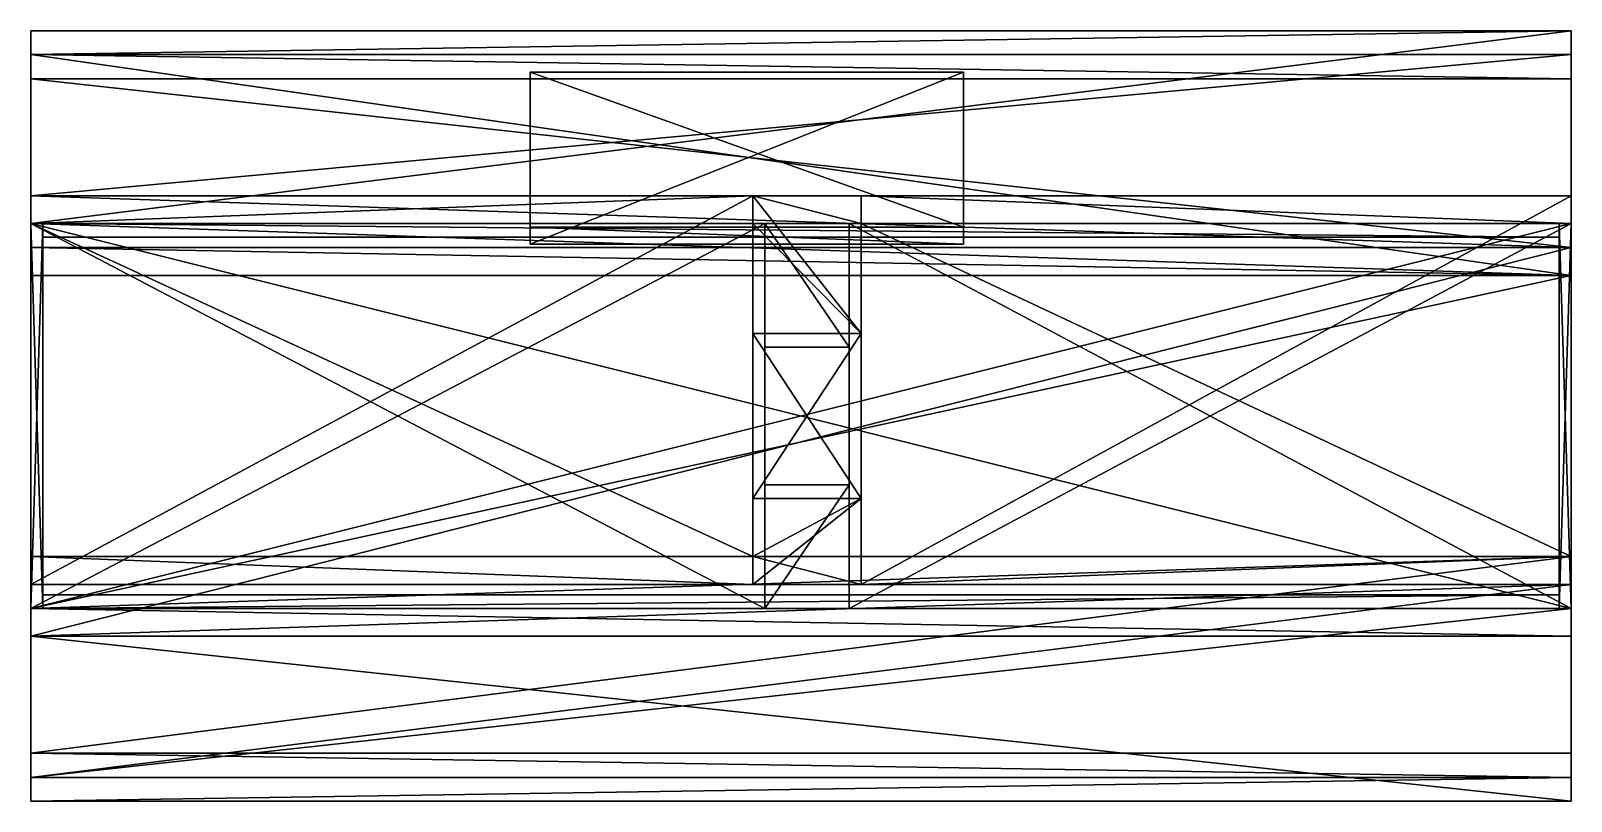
# Model space of a CAD drawing. Extents: x -124 to 132, y -60 to 68.
import ezdxf

# ---------------------------------------------------------------- set-up
doc = ezdxf.new("R2010")
doc.units = 0

msp = doc.modelspace()

# ---------------------------------------------------------------- meshes
at = {"layer": 'OBJECT000', "color": 50}
mesh = msp.add_polyface(dxfattribs=at)
corners = [(-41, 32.569946, 61.411987), (-41, 35.359985, 61.411987), (31, 35.359985, 61.411987), (31, 32.569946, 61.411987), (-41, 61.140625, -6.263916), (-41, 61.140625, 3.194611), (-41, 32.569946, -54.058929), (31, 32.569946, -54.058929), (31, 61.140625, 3.194611), (31, 61.140625, -6.263916)]
mesh.append_faces([[corners[k] for k in face] for face in [(1, 3, 0), (5, 6, 4), (3, 9, 7), (8, 4, 9), (0, 7, 6), (2, 5, 8), (9, 6, 7)]], dxfattribs={"vtx0": -1})
mesh.append_faces([[corners[k] for k in face] for face in [(5, 0, 6), (3, 8, 9)]], dxfattribs={"vtx0": -1, "vtx2": -1})
mesh.append_faces([[corners[k] for k in face] for face in [(1, 2, 3), (5, 1, 0), (3, 2, 8), (8, 5, 4), (0, 3, 7), (2, 1, 5), (9, 4, 6)]], dxfattribs={"vtx2": -1})
at = {"layer": 'OBJECT001', "color": 50}
mesh = msp.add_polyface(dxfattribs=at)
corners = [(-4, -9.709961, -51), (-4, 17.710938, -51), (14, 17.710938, -51), (14, -9.709961, -51), (-4, 17.710938, -62.471008), (-4, -9.709961, -62.471008), (14, -9.709961, -62.471008), (14, 17.710938, -62.471008)]
mesh.append_faces([[corners[k] for k in face] for face in [(1, 3, 0), (5, 7, 4), (4, 0, 5), (6, 2, 7), (7, 1, 4), (5, 3, 6)]], dxfattribs={"vtx0": -1})
mesh.append_faces([[corners[k] for k in face] for face in [(1, 2, 3), (5, 6, 7), (4, 1, 0), (6, 3, 2), (7, 2, 1), (5, 0, 3)]], dxfattribs={"vtx2": -1})
at = {"layer": 'OBJECT002', "color": 50}
mesh = msp.add_polyface(dxfattribs=at)
corners = [(-124, 68, 1.764404), (132, 68, 1.764404), (132, 36, 66), (-124, 36, 66), (-124, 27.339966, 66), (132, 27.339966, 66), (132, 64.050903, -6.183716), (-124, 64.050903, -6.183716)]
mesh.append_faces([[corners[k] for k in face] for face in [(1, 3, 0), (3, 5, 4), (1, 7, 6), (1, 5, 2), (0, 4, 7), (7, 5, 6)]], dxfattribs={"vtx0": -1})
mesh.append_faces([[corners[k] for k in face] for face in [(1, 2, 3), (3, 2, 5), (1, 0, 7), (1, 6, 5), (0, 3, 4), (7, 4, 5)]], dxfattribs={"vtx2": -1})
at = {"layer": 'OBJECT003', "color": 50}
mesh = msp.add_polyface(dxfattribs=at)
corners = [(132, -28, 66), (-124, -28, 66), (-124, 27.339966, 66), (132, 27.339966, 66), (-124, -32.569092, 56.824005), (132, -32.569092, 56.824005), (132, 32, 56.824005), (-124, 32, 56.824005)]
mesh.append_faces([[corners[k] for k in face] for face in [(1, 3, 0), (1, 5, 4), (0, 6, 5), (2, 4, 7), (3, 7, 6), (4, 6, 7)]], dxfattribs={"vtx0": -1})
mesh.append_faces([[corners[k] for k in face] for face in [(1, 2, 3), (1, 0, 5), (0, 3, 6), (2, 1, 4), (3, 2, 7), (4, 5, 6)]], dxfattribs={"vtx2": -1})
at = {"layer": 'OBJECT004', "color": 50}
mesh = msp.add_polyface(dxfattribs=at)
corners = [(132, -32.568848, 56.824005), (132, -60, 1.764587), (-124, -60, 1.764587), (-124, -32.568848, 56.824005), (-124, -56.049561, -6.181946), (132, -56.049561, -6.181946), (132, -24, 56.824005), (-124, -24, 56.824005)]
mesh.append_faces([[corners[k] for k in face] for face in [(1, 3, 0), (2, 5, 4), (1, 6, 5), (2, 7, 3), (3, 6, 0), (4, 6, 7)]], dxfattribs={"vtx0": -1})
mesh.append_faces([[corners[k] for k in face] for face in [(1, 2, 3), (2, 1, 5), (1, 0, 6), (2, 4, 7), (3, 7, 6), (4, 5, 6)]], dxfattribs={"vtx2": -1})
at = {"layer": 'OBJECT005', "color": 50}
mesh = msp.add_polyface(dxfattribs=at)
corners = [(132, -56.050171, -6.183289), (132, -28, -62.472656), (-124, -28, -62.472656), (-124, -56.050171, -6.183289), (-124, -19.339966, -62.471008), (132, -19.339966, -62.471008), (132, -52, 1.764954), (-124, -52, 1.764954)]
mesh.append_faces([[corners[k] for k in face] for face in [(1, 3, 0), (2, 5, 4), (1, 6, 5), (3, 4, 7), (0, 7, 6), (5, 7, 4)]], dxfattribs={"vtx0": -1})
mesh.append_faces([[corners[k] for k in face] for face in [(1, 2, 3), (2, 1, 5), (1, 0, 6), (3, 2, 4), (0, 3, 7), (5, 6, 7)]], dxfattribs={"vtx2": -1})
at = {"layer": 'OBJECT006', "color": 50}
mesh = msp.add_polyface(dxfattribs=at)
corners = [(-124, 64.049805, -6.182434), (-124, 40.570923, -53.294006), (132, 40.570923, -53.294006), (132, 64.049805, -6.182434), (132, 60, 1.764099), (132, 32, -53.294006), (-124, 32, -53.294006), (-124, 60, 1.764099)]
mesh.append_faces([[corners[k] for k in face] for face in [(1, 3, 0), (3, 5, 4), (1, 7, 6), (0, 4, 7), (1, 5, 2), (7, 5, 6)]], dxfattribs={"vtx0": -1})
mesh.append_faces([[corners[k] for k in face] for face in [(1, 2, 3), (3, 2, 5), (1, 0, 7), (0, 3, 4), (1, 6, 5), (7, 4, 5)]], dxfattribs={"vtx2": -1})
at = {"layer": 'OBJECT007', "color": 50}
mesh = msp.add_polyface(dxfattribs=at)
corners = [(-124, 40.570679, -53.294006), (-124, 36, -62.471008), (-4, 36, -62.471008), (-4, 40.570679, -53.294006), (-124, -24, -53.294006), (-124, -19.340942, -62.471008), (-4, -19.339966, -62.471008), (-4, -24, -53.294006)]
mesh.append_faces([[corners[k] for k in face] for face in [(1, 3, 0), (5, 0, 4), (5, 7, 6), (4, 3, 7), (1, 6, 2), (2, 7, 3)]], dxfattribs={"vtx0": -1})
mesh.append_faces([[corners[k] for k in face] for face in [(1, 2, 3), (5, 1, 0), (5, 4, 7), (4, 0, 3), (1, 5, 6), (2, 6, 7)]], dxfattribs={"vtx2": -1})
at = {"layer": 'OBJECT008', "color": 50}
mesh = msp.add_polyface(dxfattribs=at)
corners = [(14, 36, -62.471008), (132, 36, -62.471008), (132, 40.570679, -53.294006), (14, 40.570679, -53.294006), (132, -19.340942, -62.471008), (132, -24, -53.294006), (14, -19.339966, -62.471008), (14, -24, -53.294006)]
mesh.append_faces([[corners[k] for k in face] for face in [(1, 3, 0), (1, 5, 2), (4, 7, 5), (2, 7, 3), (0, 4, 1), (6, 3, 7)]], dxfattribs={"vtx0": -1})
mesh.append_faces([[corners[k] for k in face] for face in [(1, 2, 3), (1, 4, 5), (4, 6, 7), (2, 5, 7), (0, 6, 4), (6, 0, 3)]], dxfattribs={"vtx2": -1})
at = {"layer": 'OBJECT009', "color": 50}
mesh = msp.add_polyface(dxfattribs=at)
corners = [(-4, 36, -62.471008), (14, 36, -62.471008), (14, 40.571167, -53.292969), (-4, 40.571167, -53.292969), (-4, 17.709961, -53.294006), (14, 17.709961, -53.294006), (-4, 17.709961, -62.471008), (14, 17.709961, -62.471008)]
mesh.append_faces([[corners[k] for k in face] for face in [(1, 3, 0), (3, 5, 4), (0, 7, 1), (0, 4, 6), (1, 5, 2), (6, 5, 7)]], dxfattribs={"vtx0": -1})
mesh.append_faces([[corners[k] for k in face] for face in [(1, 2, 3), (3, 2, 5), (0, 6, 7), (0, 3, 4), (1, 7, 5), (6, 4, 5)]], dxfattribs={"vtx2": -1})
at = {"layer": 'OBJECT010', "color": 50}
mesh = msp.add_polyface(dxfattribs=at)
corners = [(14, -19.339966, -62.471008), (-4, -19.339966, -62.471008), (-4, -24, -53.292969), (14, -24, -53.292969), (-4, -9.709961, -53.294006), (14, -9.709961, -53.294006), (-4, -9.709961, -62.471008), (14, -9.709961, -62.471008)]
mesh.append_faces([[corners[k] for k in face] for face in [(1, 3, 0), (2, 5, 3), (1, 7, 6), (1, 4, 2), (0, 5, 7), (7, 4, 6)]], dxfattribs={"vtx0": -1})
mesh.append_faces([[corners[k] for k in face] for face in [(1, 2, 3), (2, 4, 5), (1, 0, 7), (1, 6, 4), (0, 3, 5), (7, 5, 4)]], dxfattribs={"vtx2": -1})
at = {"layer": 'OBJECT011', "color": 50}
mesh = msp.add_polyface(dxfattribs=at)
corners = [(-124, 36, -90), (-124, -28, -90), (132, -28, -90), (132, 36, -90), (-124, -28, -87.705994), (-124, 36, -87.705994), (132, 36, -87.705994), (132, -28, -87.705994)]
mesh.append_faces([[corners[k] for k in face] for face in [(1, 3, 0), (1, 5, 4), (3, 7, 6), (0, 6, 5), (2, 4, 7), (5, 7, 4)]], dxfattribs={"vtx0": -1})
mesh.append_faces([[corners[k] for k in face] for face in [(1, 2, 3), (1, 0, 5), (3, 2, 7), (0, 3, 6), (2, 1, 4), (5, 6, 7)]], dxfattribs={"vtx2": -1})
at = {"layer": 'OBJECT012', "color": 50}
mesh = msp.add_polyface(dxfattribs=at)
corners = [(-124, -28, -64.765625), (-124, -28, -87.705994), (-124, 36, -87.705994), (-124, 36, -64.765625), (-122, 36, -87.705994), (-122, 36, -64.765625), (-122, -28, -87.705994), (-122, -28, -64.765625)]
mesh.append_faces([[corners[k] for k in face] for face in [(1, 3, 0), (2, 5, 3), (1, 7, 6), (0, 5, 7), (2, 6, 4), (4, 7, 5)]], dxfattribs={"vtx0": -1})
mesh.append_faces([[corners[k] for k in face] for face in [(1, 2, 3), (2, 4, 5), (1, 0, 7), (0, 3, 5), (2, 1, 6), (4, 6, 7)]], dxfattribs={"vtx2": -1})
at = {"layer": 'OBJECT013', "color": 50}
mesh = msp.add_polyface(dxfattribs=at)
corners = [(132, 36, -64.765625), (132, 36, -87.705994), (132, -28, -87.705994), (132, -28, -64.765625), (130, 36, -87.705994), (130, 36, -64.765625), (130, -28, -87.705994), (130, -28, -64.765625)]
mesh.append_faces([[corners[k] for k in face] for face in [(1, 3, 0), (1, 5, 4), (2, 7, 3), (0, 7, 5), (2, 4, 6), (6, 5, 7)]], dxfattribs={"vtx0": -1})
mesh.append_faces([[corners[k] for k in face] for face in [(1, 2, 3), (1, 0, 5), (2, 6, 7), (0, 3, 7), (2, 1, 4), (6, 4, 5)]], dxfattribs={"vtx2": -1})
at = {"layer": 'OBJECT014', "color": 50}
mesh = msp.add_polyface(dxfattribs=at)
corners = [(-122, 36, -87.705994), (130, 36, -87.705994), (130, 36, -64.765625), (-122, 36, -64.765625), (-122, 33.709961, -64.765015), (130, 33.709961, -64.765015), (-122, 33.709961, -87.705994), (130, 33.709961, -87.705994)]
mesh.append_faces([[corners[k] for k in face] for face in [(1, 3, 0), (3, 5, 4), (0, 7, 1), (0, 4, 6), (1, 5, 2), (6, 5, 7)]], dxfattribs={"vtx0": -1})
mesh.append_faces([[corners[k] for k in face] for face in [(1, 2, 3), (3, 2, 5), (0, 6, 7), (0, 3, 4), (1, 7, 5), (6, 4, 5)]], dxfattribs={"vtx2": -1})
at = {"layer": 'OBJECT015', "color": 50}
mesh = msp.add_polyface(dxfattribs=at)
corners = [(130, -28, -87.705994), (-122, -28, -87.705994), (-122, -28, -64.765625), (130, -28, -64.765625), (-122, -25.709961, -64.765015), (130, -25.709961, -64.765015), (-122, -25.709961, -87.705994), (130, -25.709961, -87.705994)]
mesh.append_faces([[corners[k] for k in face] for face in [(1, 3, 0), (2, 5, 3), (1, 7, 6), (1, 4, 2), (0, 5, 7), (7, 4, 6)]], dxfattribs={"vtx0": -1})
mesh.append_faces([[corners[k] for k in face] for face in [(1, 2, 3), (2, 4, 5), (1, 0, 7), (1, 6, 4), (0, 3, 5), (7, 5, 4)]], dxfattribs={"vtx2": -1})
at = {"layer": 'OBJECT016', "color": 50}
mesh = msp.add_polyface(dxfattribs=at)
corners = [(-2, -28, -62.471008), (-124, -28, -62.471008), (-124, 36, -62.471008), (-2, 36, -62.471008), (-124, 36, -64.765015), (-124, -28, -64.765015), (-2, 36, -64.765015), (-2, -28, -64.765015)]
mesh.append_faces([[corners[k] for k in face] for face in [(1, 3, 0), (2, 5, 4), (2, 6, 3), (5, 0, 7), (4, 7, 6), (0, 6, 7)]], dxfattribs={"vtx0": -1})
mesh.append_faces([[corners[k] for k in face] for face in [(1, 2, 3), (2, 1, 5), (2, 4, 6), (5, 1, 0), (4, 5, 7), (0, 3, 6)]], dxfattribs={"vtx2": -1})
at = {"layer": 'OBJECT017', "color": 50}
mesh = msp.add_polyface(dxfattribs=at)
corners = [(12, 36, -62.471008), (132, 36, -62.471008), (132, -28, -62.471008), (12, -28, -62.471008), (132, -28, -64.765015), (132, 36, -64.765015), (12, 36, -64.765015), (12, -28, -64.765015)]
mesh.append_faces([[corners[k] for k in face] for face in [(1, 3, 0), (2, 5, 4), (5, 0, 6), (2, 7, 3), (4, 6, 7), (0, 7, 6)]], dxfattribs={"vtx0": -1})
mesh.append_faces([[corners[k] for k in face] for face in [(1, 2, 3), (2, 1, 5), (5, 1, 0), (2, 4, 7), (4, 5, 6), (0, 3, 7)]], dxfattribs={"vtx2": -1})
at = {"layer": 'OBJECT018', "color": 50}
mesh = msp.add_polyface(dxfattribs=at)
corners = [(-2, 15.430054, -62.471008), (-2, 36, -62.471008), (12, 36, -62.471008), (12, 15.430054, -62.471008), (-2, 36, -64.765015), (12, 36, -64.765015), (-2, 15.430054, -64.765015), (12, 15.430054, -64.765015)]
mesh.append_faces([[corners[k] for k in face] for face in [(1, 3, 0), (5, 1, 4), (4, 7, 5), (4, 0, 6), (2, 7, 3), (6, 3, 7)]], dxfattribs={"vtx0": -1})
mesh.append_faces([[corners[k] for k in face] for face in [(1, 2, 3), (5, 2, 1), (4, 6, 7), (4, 1, 0), (2, 5, 7), (6, 0, 3)]], dxfattribs={"vtx2": -1})
at = {"layer": 'OBJECT019', "color": 50}
mesh = msp.add_polyface(dxfattribs=at)
corners = [(12, -28, -62.471008), (-2, -28, -62.471008), (-2, -7.430054, -62.471008), (12, -7.430054, -62.471008), (12, -28, -64.765015), (-2, -28, -64.765015), (-2, -7.430054, -64.765015), (12, -7.430054, -64.765015)]
mesh.append_faces([[corners[k] for k in face] for face in [(1, 3, 0), (5, 0, 4), (5, 7, 6), (1, 6, 2), (4, 3, 7), (7, 2, 6)]], dxfattribs={"vtx0": -1})
mesh.append_faces([[corners[k] for k in face] for face in [(1, 2, 3), (5, 1, 0), (5, 4, 7), (1, 5, 6), (4, 0, 3), (7, 3, 2)]], dxfattribs={"vtx2": -1})

doc.saveas('drawing.dxf')
